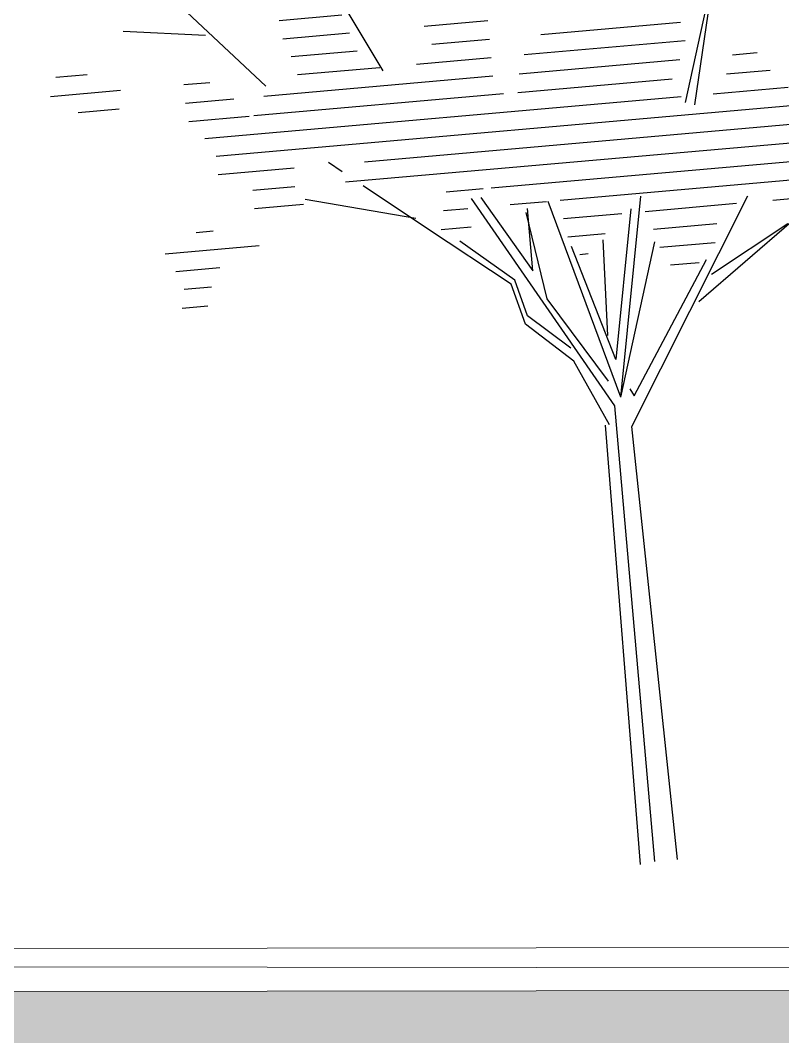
# Model space of a CAD drawing. Header units: millimetres. Extents: x 348 to 2201, y 118 to 1049.
# Drawn here: x 2022.541 to 2025.203, y 343.449 to 347 of the extents above; entities that cross this region are included whole.
import ezdxf

# ---------------------------------------------------------------- set-up
doc = ezdxf.new("R2010")
doc.units = ezdxf.units.MM
doc.layers.add('mur vue', color=7, linetype='Continuous', lineweight=13)
doc.layers.add('trees', color=104, linetype='Continuous')

# ---------------------------------------------------------------- blocks, each defined once
blk = doc.blocks.new('Vista arvore')
at = {"layer": 'trees', "color": 49, "true_color": 0x594322}
for p, q in [((-0.8985, 2.7728), (-1.398, 3.6078)), ((0.1566, 2.6623), (0.2902, 3.2732)), ((0.1896, 2.6543), (0.2437, 3.0206)), ((-1.5192, 2.8961), (-1.8066, 2.9107)), ((-0.0901, 1.6025), (-0.5907, 2.3273)), ((-0.0685, 1.6332), (-0.3225, 2.3164)), ((-0.0685, 1.6332), (0.0013, 2.3349)), ((-0.0685, 1.6332), (0.0503, 2.1761)), ((-0.0867, 1.7647), (-0.2413, 2.1593)), ((0.1295, 0.018), (-0.0305, 1.5301))]:
    blk.add_line(p, q, dxfattribs=at)
at = {"layer": 'trees', "color": 47, "true_color": 0x8d6a35}
for p, q in [((-1.3085, 2.7195), (-1.6784, 3.0662)), ((-0.7435, 2.2214), (-0.9681, 2.3714)), ((-0.7844, 2.2577), (-1.1715, 2.3234)), ((-0.558, 2.331), (-0.3757, 2.0742)), ((-0.0305, 1.5301), (0.3752, 2.3358)), ((-0.4003, 2.2783), (-0.3271, 1.9764)), ((-0.3757, 2.0742), (-0.3949, 2.2921)), ((-0.0333, 2.2907), (-0.0867, 1.7647)), ((0.2036, 1.9678), (0.5271, 2.247)), ((0.2484, 2.0627), (0.5145, 2.2393)), ((-0.4514, 2.0276), (-0.7435, 2.2214)), ((-0.4394, 2.042), (-0.631, 2.1781)), ((-0.1141, 1.8488), (-0.1302, 2.1824)), ((-0.0222, 1.6373), (0.2306, 2.1144)), ((-0.4014, 1.8878), (-0.4514, 2.0276)), ((-0.3951, 1.9172), (-0.4394, 2.042)), ((-0.3271, 1.9764), (-0.1133, 1.6892)), ((-0.2432, 1.8042), (-0.3951, 1.9172)), ((-0.2325, 1.7585), (-0.4014, 1.8878)), ((-0.1087, 1.5365), (-0.2325, 1.7585)), ((-0.0378, 1.6626), (-0.0222, 1.6373)), ((0.0503, 0.011), (-0.0901, 1.6025)), ((0, 0), (-0.1219, 1.5354))]:
    blk.add_line(p, q, dxfattribs=at)
at = {"layer": 'trees', "color": 97, "true_color": 0x25742c}
for p, q in [((-1.2622, 2.9491), (-1.0436, 2.9684)), ((-0.7559, 2.9288), (-0.5337, 2.9484)), ((-1.2489, 2.8853), (-1.0166, 2.9058)), ((-0.7284, 2.8662), (-0.527, 2.884)), ((0.3217, 2.8289), (0.4079, 2.8365)), ((0.3007, 2.7621), (0.4525, 2.7755)), ((-1.595, 2.7248), (-1.5039, 2.7328)), ((0.2539, 2.693), (0.5158, 2.7161)), ((-1.0413, 2.4202), (-1.0898, 2.4526)), ((0.4616, 2.3214), (0.7713, 2.3487)), ((-0.4548, 2.3055), (-0.3287, 2.3166))]:
    blk.add_line(p, q, dxfattribs=at)
at = {"layer": 'trees', "color": 99, "true_color": 0x1a511e}
for p, q in [((-0.3478, 2.8998), (0.1391, 2.9428)), ((-0.4066, 2.8296), (0.1556, 2.8793)), ((-1.2201, 2.8228), (-0.9897, 2.8432)), ((-0.7819, 2.7965), (-0.5213, 2.8195)), ((-0.4242, 2.7631), (0.1368, 2.8126)), ((-1.1983, 2.7598), (-0.9101, 2.7852)), ((-2.0412, 2.7504), (-1.9327, 2.7599)), ((-1.3155, 2.6844), (-0.5156, 2.755)), ((-0.4284, 2.6977), (0.1109, 2.7453)), ((-2.0607, 2.6837), (-1.8164, 2.7052)), ((-1.5893, 2.6603), (-1.42, 2.6752)), ((-1.5216, 2.5363), (0.1418, 2.6831)), ((-1.482, 2.4748), (0.7556, 2.6723)), ((-1.3499, 2.6164), (-0.4784, 2.6933)), ((-1.9642, 2.6272), (-1.8201, 2.6399)), ((-1.5771, 2.5964), (-1.3671, 2.6149)), ((-0.9644, 2.4555), (0.726, 2.6047)), ((-1.0306, 2.3847), (0.6108, 2.5295)), ((-0.521, 2.3646), (0.6165, 2.465)), ((-1.4747, 2.4105), (-1.2093, 2.4339)), ((-0.2802, 2.3209), (0.6896, 2.4065)), ((-1.354, 2.3561), (-1.207, 2.3691)), ((-0.6789, 2.3507), (-0.5499, 2.3621)), ((0.0168, 2.2821), (0.335, 2.3102)), ((-1.3484, 2.2916), (-1.1769, 2.3068)), ((-0.6876, 2.285), (-0.6034, 2.2924)), ((-0.2685, 2.257), (-0.0649, 2.2749)), ((0.0448, 2.2196), (0.2668, 2.2392)), ((-1.5515, 2.2087), (-1.4922, 2.2139)), ((-0.6963, 2.2192), (-0.5912, 2.2285)), ((-0.2536, 2.1933), (-0.1237, 2.2048)), ((0.0673, 2.1566), (0.2604, 2.1737)), ((-1.6604, 2.1341), (-1.3321, 2.1631)), ((-0.2118, 2.132), (-0.1825, 2.1346)), ((0.1048, 2.095), (0.2044, 2.1037)), ((-1.6222, 2.0725), (-1.4688, 2.086)), ((-1.5938, 2.01), (-1.4986, 2.0184)), ((-1.6003, 1.9445), (-1.5115, 1.9523))]:
    blk.add_line(p, q, dxfattribs=at)

msp = doc.modelspace()

# ---------------------------------------------------------------- hatches: boundary and pattern name
at = {"layer": 'mur vue', "true_color": 0x3c2c25}
h = msp.add_hatch(dxfattribs=at)
h.set_pattern_fill('EARTH', color=29, scale=0.1, angle=18.0374)
h.set_pattern_definition([(3e-15, (1129.3211, 323.3701), (0.635, 0.635), [0.635, -0.635]), (3e-15, (1129.3211, 323.6082), (0.635, 0.635), [0.635, -0.635]), (3e-15, (1129.3211, 323.84635), (0.635, 0.635), [0.635, -0.635]), (90, (1129.4005, 323.9257), (-0.635, 0.635), [0.635, -0.635]), (90, (1129.6386, 323.9257), (-0.635, 0.635), [0.635, -0.635]), (90, (1129.87674, 323.9257), (-0.635, 0.635), [0.635, -0.635])])
h.paths.add_polyline_path([(2117.6899, 343.5682), (2056.9733, 343.6483), (1996.9523, 343.5774), (1997.1072, 337.7353), (2117.6647, 337.7353)])
h.paths.add_polyline_path([(2135.0744, 343.5453), (2117.6899, 343.5682), (2117.6647, 337.7353), (2135.1409, 337.7353)])
h.paths.add_polyline_path([(2146.1053, 343.5307), (2135.0744, 343.5453), (2135.1409, 337.7353), (2146.0916, 337.7353)])
h.paths.add_polyline_path([(2159.5261, 343.513), (2146.1053, 343.5307), (2146.0916, 337.7353), (2159.5484, 337.7353)])
h.paths.add_polyline_path([(2169.2144, 343.5003), (2159.5261, 343.513), (2159.5484, 337.7353), (2169.23, 337.7353)])
h.paths.add_polyline_path([(2189.2399, 343.4738), (2169.2144, 343.5003), (2169.23, 337.7353), (2189.3988, 337.7353)])
h.paths.add_polyline_path([(2172.1154, 348.3036), (2169.2028, 347.7548), (2169.2144, 343.5003), (2189.2005, 343.4739), (2189.2005, 348.3036)])
h.paths.add_polyline_path([(2169.2028, 347.7504), (2162.1855, 347.7504), (2159.5118, 347.1994), (2159.5261, 343.513), (2169.2144, 343.5003)])
h.paths.add_polyline_path([(2159.5118, 347.1994), (2156.5574, 346.5906), (2150.221, 346.5906), (2146.1104, 345.7011), (2146.1053, 343.5307), (2159.5261, 343.513)])
h.paths.add_polyline_path([(2146.1104, 345.7011), (2145.4538, 345.559), (2136.2542, 345.5289), (2135.0538, 345.3434), (2135.0744, 343.5453), (2146.1053, 343.5307)])
h.paths.add_polyline_path([(2135.0538, 345.3434), (2130.5228, 344.6434), (2121.9217, 344.6434), (2117.6927, 344.2097), (2117.6899, 343.5682), (2135.0744, 343.5453)])
h.paths.add_polyline_path([(2117.6927, 344.2097), (2112.8619, 343.7143), (2056.9733, 343.6483), (2117.6899, 343.5682)])

# ---------------------------------------------------------------- linework, layer by layer
at = {"layer": 'mur vue'}
for points in [[(2189.1645, 348.4536), (2172.1014, 348.4536), (2169.1652, 347.9004), (2162.1702, 347.9004), (2156.5421, 346.7406), (2150.205, 346.7406), (2145.4375, 345.709), (2136.2425, 345.6789), (2130.5113, 344.7934), (2121.914, 344.7934), (2112.8541, 343.8642), (1996.9646, 343.7274)], [(2189.1645, 348.3036), (2172.1154, 348.3036), (2169.1793, 347.7504), (2162.1855, 347.7504), (2156.5574, 346.5906), (2150.221, 346.5906), (2145.4538, 345.559), (2136.2542, 345.5289), (2130.5228, 344.6434), (2121.9217, 344.6434), (2112.8619, 343.7143), (1996.9648, 343.5774)]]:
    msp.add_lwpolyline(points, dxfattribs=at)
msp.add_lwpolyline([(1996.9483, 343.7274), (2189.2399, 343.4738), (2189.3988, 337.7353), (1997.1072, 337.7353)], close=True, dxfattribs=at)

# ---------------------------------------------------------------- block references
msp.add_blockref('Vista arvore', (2024.7067, 344.0502))

doc.saveas('drawing.dxf')
